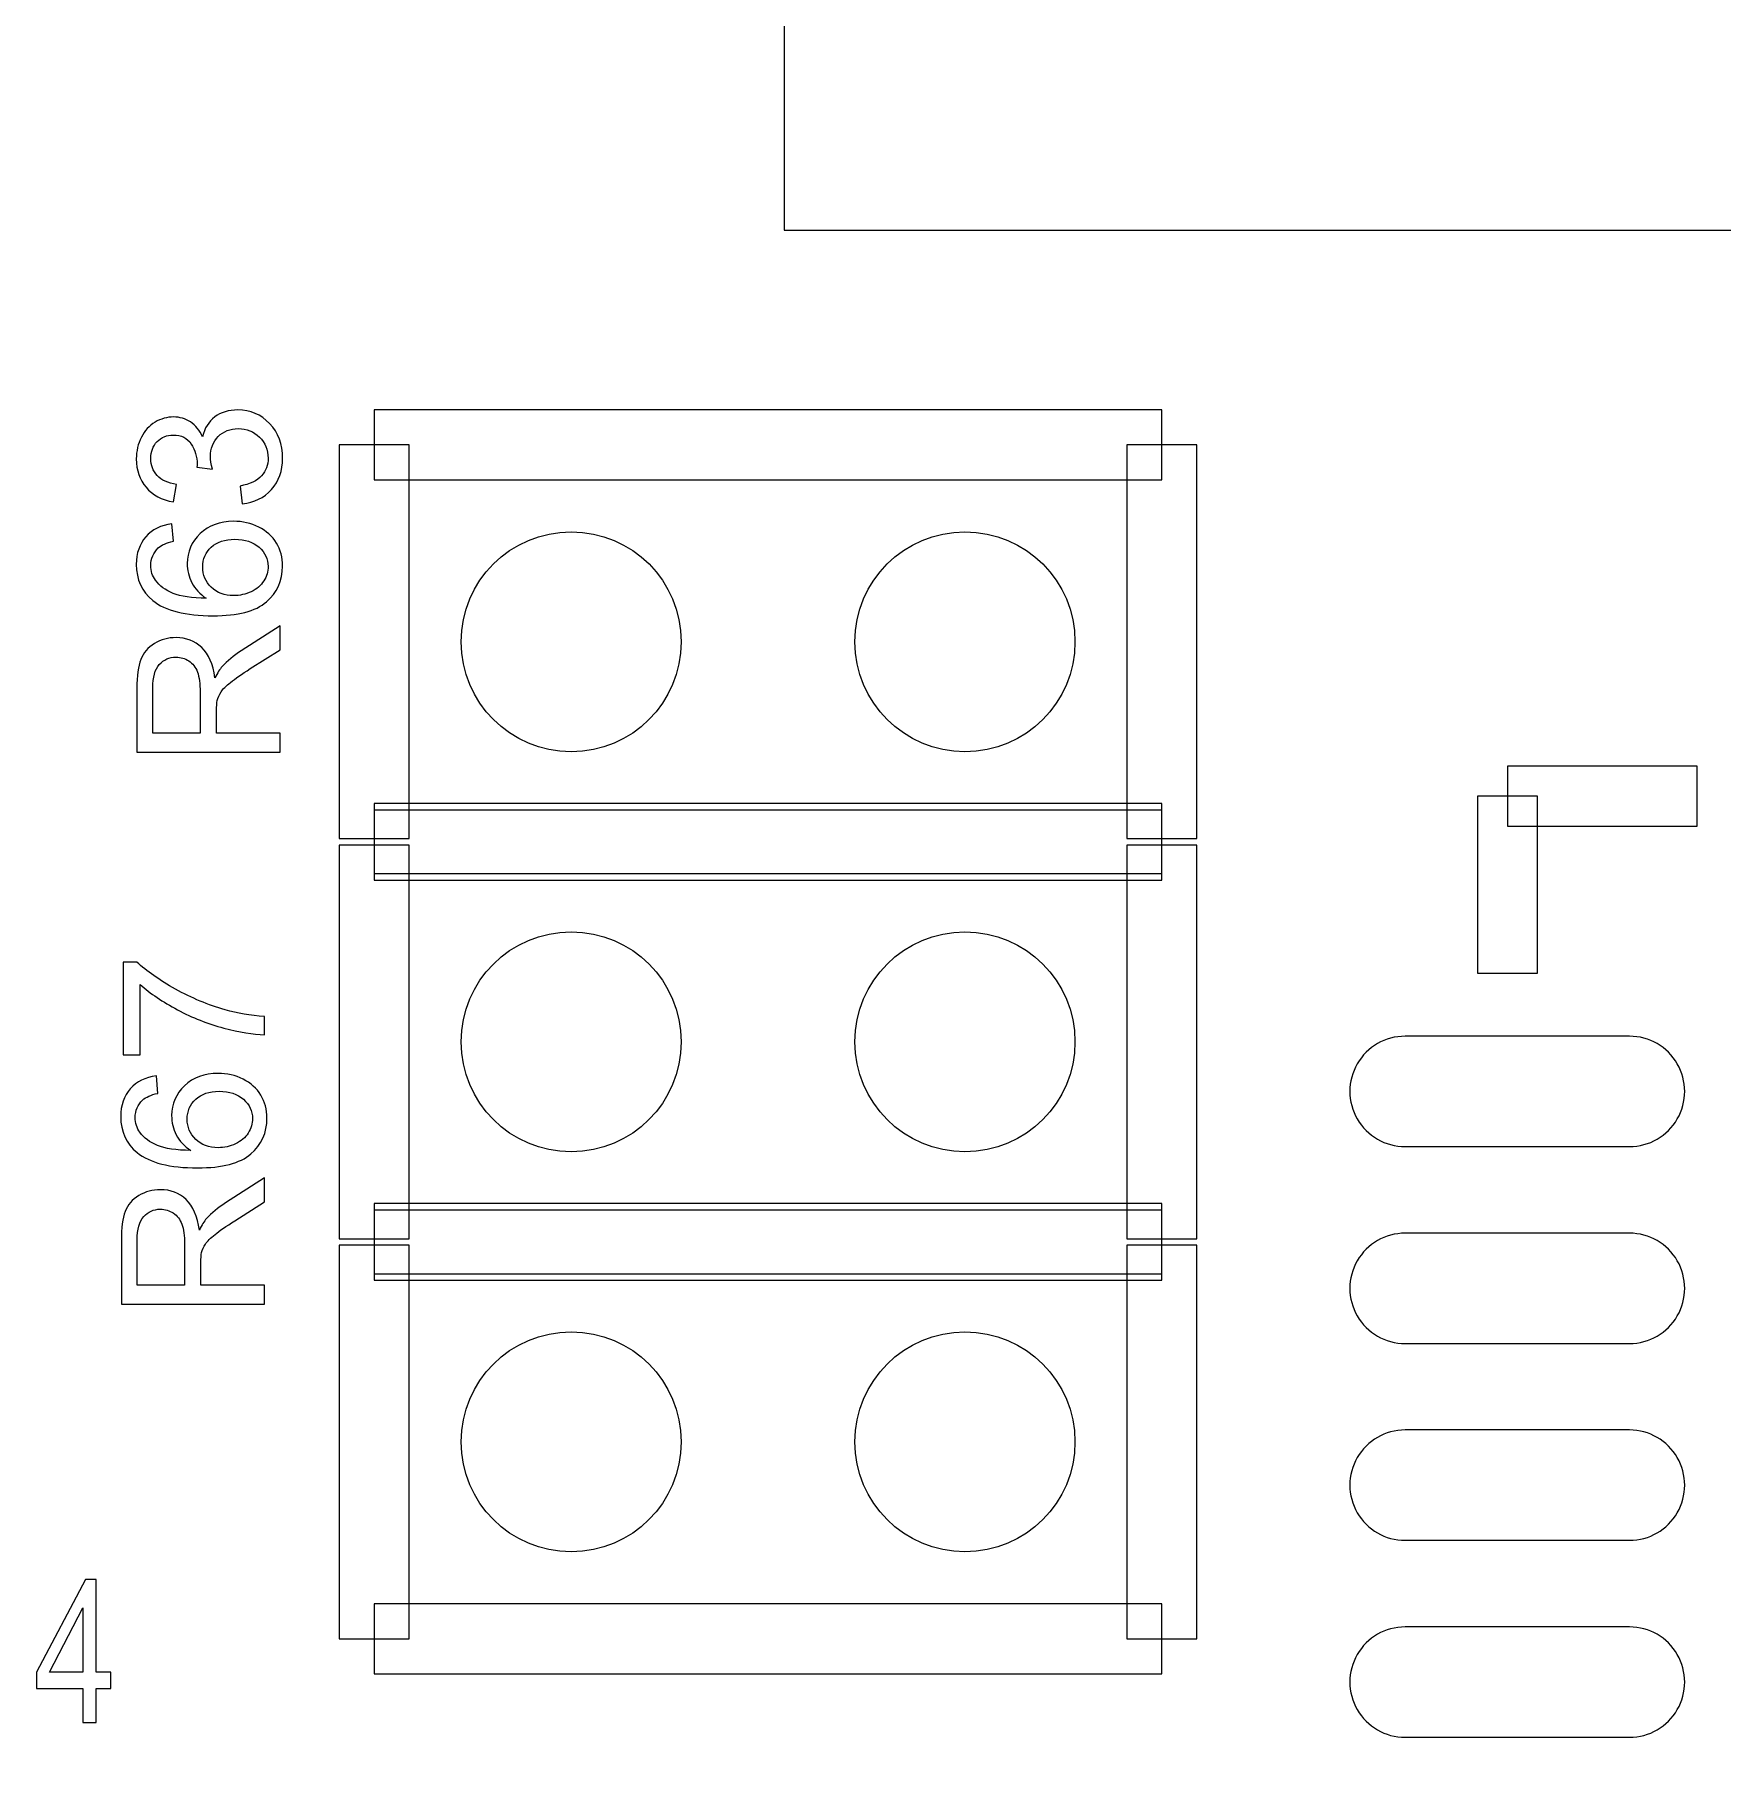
# Model space of a CAD drawing. Header units: millimetres. Extents: x -53.6 to 42.1, y -42.3 to 19.5.
# Drawn here: x 11.529 to 15.814, y -21.93 to -17.541 of the extents above; entities that cross this region are included whole.
import ezdxf

# ---------------------------------------------------------------- set-up
doc = ezdxf.new("R2010")
doc.units = ezdxf.units.MM
doc.header["$MEASUREMENT"] = 0
for name, color, linetype in [('BG_OUTLINE', 7, 'Continuous'), ('PG_SILKSCREEN_TOP', 7, 'Continuous'), ('PIN_TOP', 7, 'Continuous'), ('RD_SILKSCREEN_TOP', 7, 'Continuous')]:
    doc.layers.add(name, color=color, linetype=linetype)

msp = doc.modelspace()

# ---------------------------------------------------------------- linework, layer by layer
at = {"layer": 'BG_OUTLINE', "color": 3, "lineweight": 9}
msp.add_open_spline([(-35.58, -42.2737), (-35.58, -42.2737), (-35.58, 2.7261), (-35.58, 2.7261), (-35.58, 2.7261), (-35.58, 2.7261), (19.4199, 2.7261), (19.4199, 2.7261), (19.4199, 2.7261), (19.4199, 2.7261), (19.4199, -42.2737), (19.4199, -42.2737), (19.4199, -42.2737), (19.4199, -42.2737), (-35.58, -42.2737), (-35.58, -42.2737)], degree=3, knots=[0, 0, 0, 0, 0.25, 0.25, 0.25, 0.25, 0.5, 0.5, 0.5, 0.5, 0.75, 0.75, 0.75, 0.75, 1, 1, 1, 1], dxfattribs=at)
at = {"layer": 'PG_SILKSCREEN_TOP', "color": 6, "lineweight": 9}
for points in [[(12.3912, -18.6725), (12.3912, -18.6725), (12.3912, -18.4947), (12.3912, -18.4947), (12.3912, -18.4947), (12.3912, -18.4947), (14.3912, -18.4947), (14.3912, -18.4947), (14.3912, -18.4947), (14.3912, -18.4947), (14.3912, -18.6725), (14.3912, -18.6725), (14.3912, -18.6725), (14.3912, -18.6725), (12.3912, -18.6725), (12.3912, -18.6725)], [(12.4801, -19.5834), (12.4801, -19.5834), (12.3023, -19.5834), (12.3023, -19.5834), (12.3023, -19.5834), (12.3023, -19.5834), (12.3023, -18.5836), (12.3023, -18.5836), (12.3023, -18.5836), (12.3023, -18.5836), (12.4801, -18.5836), (12.4801, -18.5836), (12.4801, -18.5836), (12.4801, -18.5836), (12.4801, -19.5834), (12.4801, -19.5834)], [(14.3023, -18.5836), (14.3023, -18.5836), (14.4801, -18.5836), (14.4801, -18.5836), (14.4801, -18.5836), (14.4801, -18.5836), (14.4801, -19.5834), (14.4801, -19.5834), (14.4801, -19.5834), (14.4801, -19.5834), (14.3023, -19.5834), (14.3023, -19.5834), (14.3023, -19.5834), (14.3023, -19.5834), (14.3023, -18.5836), (14.3023, -18.5836)], [(15.7504, -19.3992), (15.7504, -19.3992), (15.7504, -19.5516), (15.7504, -19.5516), (15.7504, -19.5516), (15.7504, -19.5516), (15.2683, -19.5516), (15.2683, -19.5516), (15.2683, -19.5516), (15.2683, -19.5516), (15.2683, -19.3992), (15.2683, -19.3992), (15.2683, -19.3992), (15.2683, -19.3992), (15.7504, -19.3992), (15.7504, -19.3992)], [(15.1921, -19.4754), (15.1921, -19.4754), (15.3445, -19.4754), (15.3445, -19.4754), (15.3445, -19.4754), (15.3445, -19.4754), (15.3445, -19.9247), (15.3445, -19.9247), (15.3445, -19.9247), (15.3445, -19.9247), (15.1921, -19.9247), (15.1921, -19.9247), (15.1921, -19.9247), (15.1921, -19.9247), (15.1921, -19.4754), (15.1921, -19.4754)], [(14.3912, -19.4945), (14.3912, -19.4945), (14.3912, -19.6723), (14.3912, -19.6723), (14.3912, -19.6723), (14.3912, -19.6723), (12.3912, -19.6723), (12.3912, -19.6723), (12.3912, -19.6723), (12.3912, -19.6723), (12.3912, -19.4945), (12.3912, -19.4945), (12.3912, -19.4945), (12.3912, -19.4945), (14.3912, -19.4945), (14.3912, -19.4945)], [(12.3912, -19.6885), (12.3912, -19.6885), (12.3912, -19.5107), (12.3912, -19.5107), (12.3912, -19.5107), (12.3912, -19.5107), (14.3912, -19.5107), (14.3912, -19.5107), (14.3912, -19.5107), (14.3912, -19.5107), (14.3912, -19.6885), (14.3912, -19.6885), (14.3912, -19.6885), (14.3912, -19.6885), (12.3912, -19.6885), (12.3912, -19.6885)], [(12.4801, -20.5994), (12.4801, -20.5994), (12.3023, -20.5994), (12.3023, -20.5994), (12.3023, -20.5994), (12.3023, -20.5994), (12.3023, -19.5996), (12.3023, -19.5996), (12.3023, -19.5996), (12.3023, -19.5996), (12.4801, -19.5996), (12.4801, -19.5996), (12.4801, -19.5996), (12.4801, -19.5996), (12.4801, -20.5994), (12.4801, -20.5994)], [(14.3023, -19.5996), (14.3023, -19.5996), (14.4801, -19.5996), (14.4801, -19.5996), (14.4801, -19.5996), (14.4801, -19.5996), (14.4801, -20.5994), (14.4801, -20.5994), (14.4801, -20.5994), (14.4801, -20.5994), (14.3023, -20.5994), (14.3023, -20.5994), (14.3023, -20.5994), (14.3023, -20.5994), (14.3023, -19.5996), (14.3023, -19.5996)], [(14.3912, -20.5105), (14.3912, -20.5105), (14.3912, -20.6883), (14.3912, -20.6883), (14.3912, -20.6883), (14.3912, -20.6883), (12.3912, -20.6883), (12.3912, -20.6883), (12.3912, -20.6883), (12.3912, -20.6883), (12.3912, -20.5105), (12.3912, -20.5105), (12.3912, -20.5105), (12.3912, -20.5105), (14.3912, -20.5105), (14.3912, -20.5105)], [(12.3912, -20.7045), (12.3912, -20.7045), (12.3912, -20.5267), (12.3912, -20.5267), (12.3912, -20.5267), (12.3912, -20.5267), (14.3912, -20.5267), (14.3912, -20.5267), (14.3912, -20.5267), (14.3912, -20.5267), (14.3912, -20.7045), (14.3912, -20.7045), (14.3912, -20.7045), (14.3912, -20.7045), (12.3912, -20.7045), (12.3912, -20.7045)], [(12.4801, -21.6154), (12.4801, -21.6154), (12.3023, -21.6154), (12.3023, -21.6154), (12.3023, -21.6154), (12.3023, -21.6154), (12.3023, -20.6156), (12.3023, -20.6156), (12.3023, -20.6156), (12.3023, -20.6156), (12.4801, -20.6156), (12.4801, -20.6156), (12.4801, -20.6156), (12.4801, -20.6156), (12.4801, -21.6154), (12.4801, -21.6154)], [(14.3023, -20.6156), (14.3023, -20.6156), (14.4801, -20.6156), (14.4801, -20.6156), (14.4801, -20.6156), (14.4801, -20.6156), (14.4801, -21.6154), (14.4801, -21.6154), (14.4801, -21.6154), (14.4801, -21.6154), (14.3023, -21.6154), (14.3023, -21.6154), (14.3023, -21.6154), (14.3023, -21.6154), (14.3023, -20.6156), (14.3023, -20.6156)], [(14.3912, -21.5265), (14.3912, -21.5265), (14.3912, -21.7043), (14.3912, -21.7043), (14.3912, -21.7043), (14.3912, -21.7043), (12.3912, -21.7043), (12.3912, -21.7043), (12.3912, -21.7043), (12.3912, -21.7043), (12.3912, -21.5265), (12.3912, -21.5265), (12.3912, -21.5265), (12.3912, -21.5265), (14.3912, -21.5265), (14.3912, -21.5265)]]:
    msp.add_open_spline(points, degree=3, knots=[0, 0, 0, 0, 0.25, 0.25, 0.25, 0.25, 0.5, 0.5, 0.5, 0.5, 0.75, 0.75, 0.75, 0.75, 1, 1, 1, 1], dxfattribs=at)
at = {"layer": 'PIN_TOP', "lineweight": 9}
for points, knots in [([(16.932, -18.038), (16.932, -18.038), (13.4319, -18.038), (13.4319, -18.038), (13.4319, -18.038), (13.4319, -18.038), (13.4319, -15.6885), (13.4319, -15.6885), (13.4319, -15.6885), (13.4319, -15.6885), (16.932, -15.6885), (16.932, -15.6885), (16.932, -15.6885), (16.932, -15.6885), (16.932, -18.038), (16.932, -18.038)], [0, 0, 0, 0, 0.25, 0.25, 0.25, 0.25, 0.5, 0.5, 0.5, 0.5, 0.75, 0.75, 0.75, 0.75, 1, 1, 1, 1]), ([(13.1707, -19.0835), (13.1707, -18.9291), (13.0457, -18.8041), (12.8914, -18.8041), (12.8914, -18.8041), (12.737, -18.804), (12.612, -18.9291), (12.612, -19.0834), (12.612, -19.0834), (12.6119, -19.2378), (12.737, -19.3628), (12.8913, -19.3628), (12.8913, -19.3628), (13.0457, -19.3629), (13.1707, -19.2378), (13.1707, -19.0835)], [0, 0, 0, 0, 0.25, 0.25, 0.25, 0.25, 0.5, 0.5, 0.5, 0.5, 0.75, 0.75, 0.75, 0.75, 1, 1, 1, 1]), ([(14.1705, -19.0835), (14.1705, -18.9291), (14.0455, -18.8041), (13.8912, -18.8041), (13.8912, -18.8041), (13.7368, -18.804), (13.6118, -18.9291), (13.6118, -19.0834), (13.6118, -19.0834), (13.6117, -19.2378), (13.7368, -19.3628), (13.8911, -19.3628), (13.8911, -19.3628), (14.0455, -19.3629), (14.1705, -19.2378), (14.1705, -19.0835)], [0, 0, 0, 0, 0.25, 0.25, 0.25, 0.25, 0.5, 0.5, 0.5, 0.5, 0.75, 0.75, 0.75, 0.75, 1, 1, 1, 1]), ([(13.1707, -20.0995), (13.1707, -19.9451), (13.0457, -19.8201), (12.8914, -19.8201), (12.8914, -19.8201), (12.737, -19.82), (12.612, -19.9451), (12.612, -20.0994), (12.612, -20.0994), (12.6119, -20.2538), (12.737, -20.3788), (12.8913, -20.3788), (12.8913, -20.3788), (13.0457, -20.3789), (13.1707, -20.2538), (13.1707, -20.0995)], [0, 0, 0, 0, 0.25, 0.25, 0.25, 0.25, 0.5, 0.5, 0.5, 0.5, 0.75, 0.75, 0.75, 0.75, 1, 1, 1, 1]), ([(14.1705, -20.0995), (14.1705, -19.9451), (14.0455, -19.8201), (13.8912, -19.8201), (13.8912, -19.8201), (13.7368, -19.82), (13.6118, -19.9451), (13.6118, -20.0994), (13.6118, -20.0994), (13.6117, -20.2538), (13.7368, -20.3788), (13.8911, -20.3788), (13.8911, -20.3788), (14.0455, -20.3789), (14.1705, -20.2538), (14.1705, -20.0995)], [0, 0, 0, 0, 0.25, 0.25, 0.25, 0.25, 0.5, 0.5, 0.5, 0.5, 0.75, 0.75, 0.75, 0.75, 1, 1, 1, 1]), ([(15.0085, -20.0853), (15.0085, -20.0853), (15.5784, -20.0853), (15.5784, -20.0853), (15.5784, -20.0853), (15.6285, -20.0853), (15.6747, -20.112), (15.6997, -20.1553), (15.6997, -20.1553), (15.7248, -20.1986), (15.7248, -20.2521), (15.6997, -20.2954), (15.6997, -20.2954), (15.6747, -20.3387), (15.6285, -20.3655), (15.5784, -20.3655), (15.5784, -20.3655), (15.5784, -20.3655), (15.0085, -20.3655), (15.0085, -20.3655), (15.0085, -20.3655), (14.9584, -20.3655), (14.9122, -20.3387), (14.8872, -20.2954), (14.8872, -20.2954), (14.8621, -20.2521), (14.8621, -20.1986), (14.8872, -20.1553), (14.8872, -20.1553), (14.9122, -20.112), (14.9584, -20.0853), (15.0085, -20.0853)], [0, 0, 0, 0, 0.125, 0.125, 0.125, 0.125, 0.25, 0.25, 0.25, 0.25, 0.375, 0.375, 0.375, 0.375, 0.5, 0.5, 0.5, 0.5, 0.625, 0.625, 0.625, 0.625, 0.75, 0.75, 0.75, 0.75, 0.875, 0.875, 0.875, 0.875, 1, 1, 1, 1]), ([(15.0085, -20.5855), (15.0085, -20.5855), (15.5784, -20.5855), (15.5784, -20.5855), (15.5784, -20.5855), (15.6285, -20.5855), (15.6747, -20.6122), (15.6997, -20.6555), (15.6997, -20.6555), (15.7248, -20.6988), (15.7248, -20.7523), (15.6997, -20.7956), (15.6997, -20.7956), (15.6747, -20.8389), (15.6285, -20.8657), (15.5784, -20.8657), (15.5784, -20.8657), (15.5784, -20.8657), (15.0085, -20.8657), (15.0085, -20.8657), (15.0085, -20.8657), (14.9584, -20.8657), (14.9122, -20.8389), (14.8872, -20.7956), (14.8872, -20.7956), (14.8621, -20.7523), (14.8621, -20.6988), (14.8872, -20.6555), (14.8872, -20.6555), (14.9122, -20.6122), (14.9584, -20.5855), (15.0085, -20.5855)], [0, 0, 0, 0, 0.125, 0.125, 0.125, 0.125, 0.25, 0.25, 0.25, 0.25, 0.375, 0.375, 0.375, 0.375, 0.5, 0.5, 0.5, 0.5, 0.625, 0.625, 0.625, 0.625, 0.75, 0.75, 0.75, 0.75, 0.875, 0.875, 0.875, 0.875, 1, 1, 1, 1]), ([(13.1707, -21.1155), (13.1707, -20.9611), (13.0457, -20.8361), (12.8914, -20.8361), (12.8914, -20.8361), (12.737, -20.836), (12.612, -20.9611), (12.612, -21.1154), (12.612, -21.1154), (12.6119, -21.2698), (12.737, -21.3948), (12.8913, -21.3948), (12.8913, -21.3948), (13.0457, -21.3949), (13.1707, -21.2698), (13.1707, -21.1155)], [0, 0, 0, 0, 0.25, 0.25, 0.25, 0.25, 0.5, 0.5, 0.5, 0.5, 0.75, 0.75, 0.75, 0.75, 1, 1, 1, 1]), ([(14.1705, -21.1155), (14.1705, -20.9611), (14.0455, -20.8361), (13.8912, -20.8361), (13.8912, -20.8361), (13.7368, -20.836), (13.6118, -20.9611), (13.6118, -21.1154), (13.6118, -21.1154), (13.6117, -21.2698), (13.7368, -21.3948), (13.8911, -21.3948), (13.8911, -21.3948), (14.0455, -21.3949), (14.1705, -21.2698), (14.1705, -21.1155)], [0, 0, 0, 0, 0.25, 0.25, 0.25, 0.25, 0.5, 0.5, 0.5, 0.5, 0.75, 0.75, 0.75, 0.75, 1, 1, 1, 1]), ([(15.0085, -21.0853), (15.0085, -21.0853), (15.5784, -21.0853), (15.5784, -21.0853), (15.5784, -21.0853), (15.6285, -21.0853), (15.6747, -21.112), (15.6997, -21.1553), (15.6997, -21.1553), (15.7248, -21.1986), (15.7248, -21.2521), (15.6997, -21.2954), (15.6997, -21.2954), (15.6747, -21.3387), (15.6285, -21.3655), (15.5784, -21.3655), (15.5784, -21.3655), (15.5784, -21.3655), (15.0085, -21.3655), (15.0085, -21.3655), (15.0085, -21.3655), (14.9584, -21.3655), (14.9122, -21.3387), (14.8872, -21.2954), (14.8872, -21.2954), (14.8621, -21.2521), (14.8621, -21.1986), (14.8872, -21.1553), (14.8872, -21.1553), (14.9122, -21.112), (14.9584, -21.0853), (15.0085, -21.0853)], [0, 0, 0, 0, 0.125, 0.125, 0.125, 0.125, 0.25, 0.25, 0.25, 0.25, 0.375, 0.375, 0.375, 0.375, 0.5, 0.5, 0.5, 0.5, 0.625, 0.625, 0.625, 0.625, 0.75, 0.75, 0.75, 0.75, 0.875, 0.875, 0.875, 0.875, 1, 1, 1, 1]), ([(15.0085, -21.5855), (15.0085, -21.5855), (15.5784, -21.5855), (15.5784, -21.5855), (15.5784, -21.5855), (15.6285, -21.5855), (15.6747, -21.6122), (15.6997, -21.6555), (15.6997, -21.6555), (15.7248, -21.6988), (15.7248, -21.7523), (15.6997, -21.7956), (15.6997, -21.7956), (15.6747, -21.8389), (15.6285, -21.8657), (15.5784, -21.8657), (15.5784, -21.8657), (15.5784, -21.8657), (15.0085, -21.8657), (15.0085, -21.8657), (15.0085, -21.8657), (14.9584, -21.8657), (14.9122, -21.8389), (14.8872, -21.7956), (14.8872, -21.7956), (14.8621, -21.7523), (14.8621, -21.6988), (14.8872, -21.6555), (14.8872, -21.6555), (14.9122, -21.6122), (14.9584, -21.5855), (15.0085, -21.5855)], [0, 0, 0, 0, 0.125, 0.125, 0.125, 0.125, 0.25, 0.25, 0.25, 0.25, 0.375, 0.375, 0.375, 0.375, 0.5, 0.5, 0.5, 0.5, 0.625, 0.625, 0.625, 0.625, 0.75, 0.75, 0.75, 0.75, 0.875, 0.875, 0.875, 0.875, 1, 1, 1, 1])]:
    msp.add_open_spline(points, degree=3, knots=knots, dxfattribs=at)
at = {"layer": 'RD_SILKSCREEN_TOP', "color": 8}
for points, knots in [([(12.0564, -18.7328), (12.0564, -18.7328), (12.0505, -18.6881), (12.0505, -18.6881), (12.0505, -18.6881), (12.0758, -18.683), (12.094, -18.6743), (12.1052, -18.662), (12.1052, -18.662), (12.1163, -18.6496), (12.1219, -18.6346), (12.1219, -18.6169), (12.1219, -18.6169), (12.1219, -18.5959), (12.1146, -18.5782), (12.1001, -18.5637), (12.1001, -18.5637), (12.0855, -18.5493), (12.0675, -18.542), (12.046, -18.542), (12.046, -18.542), (12.0255, -18.542), (12.0086, -18.5487), (11.9953, -18.5621), (11.9953, -18.5621), (11.982, -18.5755), (11.9753, -18.5926), (11.9753, -18.6132), (11.9753, -18.6132), (11.9753, -18.6217), (11.977, -18.6322), (11.9803, -18.6447), (11.9803, -18.6447), (11.9803, -18.6447), (11.9411, -18.6397), (11.9411, -18.6397), (11.9411, -18.6397), (11.9414, -18.6368), (11.9416, -18.6344), (11.9416, -18.6325), (11.9416, -18.6325), (11.9416, -18.6136), (11.9366, -18.5965), (11.9267, -18.5812), (11.9267, -18.5812), (11.9168, -18.566), (11.9014, -18.5584), (11.8808, -18.5584), (11.8808, -18.5584), (11.8644, -18.5584), (11.8508, -18.5639), (11.8401, -18.575), (11.8401, -18.575), (11.8294, -18.5861), (11.824, -18.6004), (11.824, -18.618), (11.824, -18.618), (11.824, -18.6353), (11.8295, -18.6498), (11.8403, -18.6613), (11.8403, -18.6613), (11.8512, -18.6729), (11.8677, -18.6804), (11.8895, -18.6837), (11.8895, -18.6837), (11.8895, -18.6837), (11.8816, -18.7283), (11.8816, -18.7283), (11.8816, -18.7283), (11.8516, -18.7229), (11.8284, -18.7104), (11.812, -18.6911), (11.812, -18.6911), (11.7955, -18.6717), (11.7872, -18.6477), (11.7872, -18.6189), (11.7872, -18.6189), (11.7872, -18.5991), (11.7916, -18.5808), (11.8, -18.5641), (11.8, -18.5641), (11.8086, -18.5474), (11.8202, -18.5346), (11.8349, -18.5258), (11.8349, -18.5258), (11.8496, -18.5169), (11.8652, -18.5125), (11.8818, -18.5125), (11.8818, -18.5125), (11.8975, -18.5125), (11.9118, -18.5167), (11.9247, -18.5252), (11.9247, -18.5252), (11.9376, -18.5336), (11.9478, -18.5461), (11.9555, -18.5626), (11.9555, -18.5626), (11.9604, -18.5411), (11.9707, -18.5244), (11.9864, -18.5125), (11.9864, -18.5125), (12.0019, -18.5006), (12.0215, -18.4947), (12.045, -18.4947), (12.045, -18.4947), (12.0767, -18.4947), (12.1036, -18.5062), (12.1257, -18.5294), (12.1257, -18.5294), (12.1478, -18.5525), (12.1588, -18.5818), (12.1588, -18.6172), (12.1588, -18.6172), (12.1588, -18.6491), (12.1494, -18.6756), (12.1303, -18.6967), (12.1303, -18.6967), (12.1113, -18.7178), (12.0867, -18.7298), (12.0564, -18.7328)], [0, 0, 0, 0, 0.033333, 0.033333, 0.033333, 0.033333, 0.066667, 0.066667, 0.066667, 0.066667, 0.1, 0.1, 0.1, 0.1, 0.133333, 0.133333, 0.133333, 0.133333, 0.166667, 0.166667, 0.166667, 0.166667, 0.2, 0.2, 0.2, 0.2, 0.233333, 0.233333, 0.233333, 0.233333, 0.266667, 0.266667, 0.266667, 0.266667, 0.3, 0.3, 0.3, 0.3, 0.333333, 0.333333, 0.333333, 0.333333, 0.366667, 0.366667, 0.366667, 0.366667, 0.4, 0.4, 0.4, 0.4, 0.433333, 0.433333, 0.433333, 0.433333, 0.466667, 0.466667, 0.466667, 0.466667, 0.5, 0.5, 0.5, 0.5, 0.533333, 0.533333, 0.533333, 0.533333, 0.566667, 0.566667, 0.566667, 0.566667, 0.6, 0.6, 0.6, 0.6, 0.633333, 0.633333, 0.633333, 0.633333, 0.666667, 0.666667, 0.666667, 0.666667, 0.7, 0.7, 0.7, 0.7, 0.733333, 0.733333, 0.733333, 0.733333, 0.766667, 0.766667, 0.766667, 0.766667, 0.8, 0.8, 0.8, 0.8, 0.833333, 0.833333, 0.833333, 0.833333, 0.866667, 0.866667, 0.866667, 0.866667, 0.9, 0.9, 0.9, 0.9, 0.933333, 0.933333, 0.933333, 0.933333, 0.966667, 0.966667, 0.966667, 0.966667, 1, 1, 1, 1]), ([(11.8778, -18.7839), (11.8778, -18.7839), (11.8813, -18.8282), (11.8813, -18.8282), (11.8813, -18.8282), (11.8638, -18.8322), (11.851, -18.8378), (11.8431, -18.8451), (11.8431, -18.8451), (11.8303, -18.8572), (11.824, -18.8721), (11.824, -18.8898), (11.824, -18.8898), (11.824, -18.904), (11.828, -18.9165), (11.8359, -18.9272), (11.8359, -18.9272), (11.8462, -18.9413), (11.8611, -18.9524), (11.8808, -18.9605), (11.8808, -18.9605), (11.9004, -18.9685), (11.9285, -18.9728), (11.9649, -18.9731), (11.9649, -18.9731), (11.9485, -18.9623), (11.9363, -18.9492), (11.9284, -18.9336), (11.9284, -18.9336), (11.9205, -18.9182), (11.9165, -18.9018), (11.9165, -18.8848), (11.9165, -18.8848), (11.9165, -18.855), (11.9274, -18.8297), (11.9494, -18.8088), (11.9494, -18.8088), (11.9713, -18.7878), (11.9996, -18.7774), (12.0343, -18.7774), (12.0343, -18.7774), (12.0572, -18.7774), (12.0783, -18.7823), (12.098, -18.7922), (12.098, -18.7922), (12.1175, -18.802), (12.1326, -18.8155), (12.143, -18.8327), (12.143, -18.8327), (12.1534, -18.8499), (12.1586, -18.8694), (12.1586, -18.8912), (12.1586, -18.8912), (12.1586, -18.9285), (12.1449, -18.9588), (12.1175, -18.9822), (12.1175, -18.9822), (12.0902, -19.0058), (12.045, -19.0175), (11.9822, -19.0175), (11.9822, -19.0175), (11.9119, -19.0175), (11.8609, -19.0045), (11.829, -18.9785), (11.829, -18.9785), (11.8012, -18.9559), (11.7872, -18.9254), (11.7872, -18.887), (11.7872, -18.887), (11.7872, -18.8585), (11.7953, -18.835), (11.8114, -18.8167), (11.8114, -18.8167), (11.8274, -18.7984), (11.8495, -18.7875), (11.8778, -18.7839)], [0, 0, 0, 0, 0.052632, 0.052632, 0.052632, 0.052632, 0.105263, 0.105263, 0.105263, 0.105263, 0.157895, 0.157895, 0.157895, 0.157895, 0.210526, 0.210526, 0.210526, 0.210526, 0.263158, 0.263158, 0.263158, 0.263158, 0.315789, 0.315789, 0.315789, 0.315789, 0.368421, 0.368421, 0.368421, 0.368421, 0.421053, 0.421053, 0.421053, 0.421053, 0.473684, 0.473684, 0.473684, 0.473684, 0.526316, 0.526316, 0.526316, 0.526316, 0.578947, 0.578947, 0.578947, 0.578947, 0.631579, 0.631579, 0.631579, 0.631579, 0.684211, 0.684211, 0.684211, 0.684211, 0.736842, 0.736842, 0.736842, 0.736842, 0.789474, 0.789474, 0.789474, 0.789474, 0.842105, 0.842105, 0.842105, 0.842105, 0.894737, 0.894737, 0.894737, 0.894737, 0.947368, 0.947368, 0.947368, 0.947368, 1, 1, 1, 1]), ([(12.0345, -18.9662), (12.05, -18.9662), (12.0647, -18.9629), (12.0787, -18.9563), (12.0787, -18.9563), (12.0928, -18.9498), (12.1035, -18.9407), (12.1108, -18.929), (12.1108, -18.929), (12.1182, -18.9172), (12.1219, -18.9049), (12.1219, -18.892), (12.1219, -18.892), (12.1219, -18.8731), (12.1143, -18.8569), (12.0991, -18.8434), (12.0991, -18.8434), (12.0838, -18.8298), (12.0632, -18.8231), (12.0371, -18.8231), (12.0371, -18.8231), (12.0119, -18.8231), (11.9921, -18.8298), (11.9776, -18.8431), (11.9776, -18.8431), (11.9632, -18.8565), (11.956, -18.8734), (11.956, -18.8937), (11.956, -18.8937), (11.956, -18.9139), (11.9632, -18.931), (11.9776, -18.9451), (11.9776, -18.9451), (11.9921, -18.9591), (12.0111, -18.9662), (12.0345, -18.9662)], [0, 0, 0, 0, 0.111111, 0.111111, 0.111111, 0.111111, 0.222222, 0.222222, 0.222222, 0.222222, 0.333333, 0.333333, 0.333333, 0.333333, 0.444444, 0.444444, 0.444444, 0.444444, 0.555556, 0.555556, 0.555556, 0.555556, 0.666667, 0.666667, 0.666667, 0.666667, 0.777778, 0.777778, 0.777778, 0.777778, 0.888889, 0.888889, 0.888889, 0.888889, 1, 1, 1, 1]), ([(12.1524, -19.3635), (12.1524, -19.3635), (11.7888, -19.3635), (11.7888, -19.3635), (11.7888, -19.3635), (11.7888, -19.3635), (11.7888, -19.2023), (11.7888, -19.2023), (11.7888, -19.2023), (11.7888, -19.1699), (11.7921, -19.1453), (11.7986, -19.1284), (11.7986, -19.1284), (11.8051, -19.1116), (11.8166, -19.0981), (11.8331, -19.0879), (11.8331, -19.0879), (11.8497, -19.0779), (11.868, -19.0729), (11.888, -19.0729), (11.888, -19.0729), (11.9138, -19.0729), (11.9355, -19.0812), (11.9532, -19.0979), (11.9532, -19.0979), (11.9709, -19.1146), (11.9821, -19.1404), (11.987, -19.1753), (11.987, -19.1753), (11.9931, -19.1625), (11.9991, -19.1529), (12.0051, -19.1463), (12.0051, -19.1463), (12.0179, -19.1322), (12.0341, -19.1189), (12.0534, -19.1063), (12.0534, -19.1063), (12.0534, -19.1063), (12.1524, -19.0431), (12.1524, -19.0431), (12.1524, -19.0431), (12.1524, -19.0431), (12.1524, -19.1036), (12.1524, -19.1036), (12.1524, -19.1036), (12.1524, -19.1036), (12.0767, -19.1517), (12.0767, -19.1517), (12.0767, -19.1517), (12.0549, -19.1658), (12.0382, -19.1774), (12.0267, -19.1865), (12.0267, -19.1865), (12.0151, -19.1956), (12.0069, -19.2037), (12.0024, -19.2109), (12.0024, -19.2109), (11.9977, -19.2181), (11.9945, -19.2254), (11.9926, -19.2328), (11.9926, -19.2328), (11.9915, -19.2383), (11.9909, -19.2472), (11.9909, -19.2597), (11.9909, -19.2597), (11.9909, -19.2597), (11.9909, -19.3154), (11.9909, -19.3154), (11.9909, -19.3154), (11.9909, -19.3154), (12.1524, -19.3154), (12.1524, -19.3154), (12.1524, -19.3154), (12.1524, -19.3154), (12.1524, -19.3635), (12.1524, -19.3635)], [0, 0, 0, 0, 0.052632, 0.052632, 0.052632, 0.052632, 0.105263, 0.105263, 0.105263, 0.105263, 0.157895, 0.157895, 0.157895, 0.157895, 0.210526, 0.210526, 0.210526, 0.210526, 0.263158, 0.263158, 0.263158, 0.263158, 0.315789, 0.315789, 0.315789, 0.315789, 0.368421, 0.368421, 0.368421, 0.368421, 0.421053, 0.421053, 0.421053, 0.421053, 0.473684, 0.473684, 0.473684, 0.473684, 0.526316, 0.526316, 0.526316, 0.526316, 0.578947, 0.578947, 0.578947, 0.578947, 0.631579, 0.631579, 0.631579, 0.631579, 0.684211, 0.684211, 0.684211, 0.684211, 0.736842, 0.736842, 0.736842, 0.736842, 0.789474, 0.789474, 0.789474, 0.789474, 0.842105, 0.842105, 0.842105, 0.842105, 0.894737, 0.894737, 0.894737, 0.894737, 0.947368, 0.947368, 0.947368, 0.947368, 1, 1, 1, 1]), ([(11.9493, -19.3154), (11.9493, -19.3154), (11.9493, -19.212), (11.9493, -19.212), (11.9493, -19.212), (11.9493, -19.1901), (11.947, -19.1728), (11.9424, -19.1604), (11.9424, -19.1604), (11.9379, -19.148), (11.9306, -19.1386), (11.9206, -19.1321), (11.9206, -19.1321), (11.9106, -19.1257), (11.8998, -19.1225), (11.888, -19.1225), (11.888, -19.1225), (11.8708, -19.1225), (11.8567, -19.1287), (11.8456, -19.1412), (11.8456, -19.1412), (11.8345, -19.1536), (11.829, -19.1734), (11.829, -19.2004), (11.829, -19.2004), (11.829, -19.2004), (11.829, -19.3154), (11.829, -19.3154), (11.829, -19.3154), (11.829, -19.3154), (11.9493, -19.3154), (11.9493, -19.3154)], [0, 0, 0, 0, 0.125, 0.125, 0.125, 0.125, 0.25, 0.25, 0.25, 0.25, 0.375, 0.375, 0.375, 0.375, 0.5, 0.5, 0.5, 0.5, 0.625, 0.625, 0.625, 0.625, 0.75, 0.75, 0.75, 0.75, 0.875, 0.875, 0.875, 0.875, 1, 1, 1, 1]), ([(11.7968, -20.1322), (11.7968, -20.1322), (11.7539, -20.1322), (11.7539, -20.1322), (11.7539, -20.1322), (11.7539, -20.1322), (11.7539, -19.8968), (11.7539, -19.8968), (11.7539, -19.8968), (11.7539, -19.8968), (11.7886, -19.8968), (11.7886, -19.8968), (11.7886, -19.8968), (11.8132, -19.9199), (11.846, -19.9428), (11.8868, -19.9656), (11.8868, -19.9656), (11.9276, -19.9883), (11.9697, -20.0059), (12.0128, -20.0183), (12.0128, -20.0183), (12.0433, -20.0273), (12.0766, -20.0329), (12.1128, -20.0354), (12.1128, -20.0354), (12.1128, -20.0354), (12.1128, -20.0813), (12.1128, -20.0813), (12.1128, -20.0813), (12.0842, -20.0808), (12.0496, -20.0752), (12.0091, -20.0644), (12.0091, -20.0644), (11.9686, -20.0537), (11.9295, -20.0383), (11.8919, -20.0182), (11.8919, -20.0182), (11.8543, -19.998), (11.8226, -19.9767), (11.7968, -19.954), (11.7968, -19.954), (11.7968, -19.954), (11.7968, -20.1322), (11.7968, -20.1322)], [0, 0, 0, 0, 0.090909, 0.090909, 0.090909, 0.090909, 0.181818, 0.181818, 0.181818, 0.181818, 0.272727, 0.272727, 0.272727, 0.272727, 0.363636, 0.363636, 0.363636, 0.363636, 0.454545, 0.454545, 0.454545, 0.454545, 0.545455, 0.545455, 0.545455, 0.545455, 0.636364, 0.636364, 0.636364, 0.636364, 0.727273, 0.727273, 0.727273, 0.727273, 0.818182, 0.818182, 0.818182, 0.818182, 0.909091, 0.909091, 0.909091, 0.909091, 1, 1, 1, 1]), ([(11.8382, -20.186), (11.8382, -20.186), (11.8417, -20.2303), (11.8417, -20.2303), (11.8417, -20.2303), (11.8242, -20.2343), (11.8114, -20.2399), (11.8035, -20.2472), (11.8035, -20.2472), (11.7907, -20.2593), (11.7844, -20.2742), (11.7844, -20.2919), (11.7844, -20.2919), (11.7844, -20.3061), (11.7884, -20.3186), (11.7963, -20.3293), (11.7963, -20.3293), (11.8066, -20.3434), (11.8215, -20.3545), (11.8412, -20.3626), (11.8412, -20.3626), (11.8608, -20.3706), (11.8889, -20.3749), (11.9253, -20.3752), (11.9253, -20.3752), (11.9089, -20.3644), (11.8967, -20.3513), (11.8888, -20.3357), (11.8888, -20.3357), (11.8809, -20.3203), (11.8769, -20.3039), (11.8769, -20.2869), (11.8769, -20.2869), (11.8769, -20.2571), (11.8878, -20.2318), (11.9098, -20.2109), (11.9098, -20.2109), (11.9317, -20.1899), (11.96, -20.1795), (11.9947, -20.1795), (11.9947, -20.1795), (12.0176, -20.1795), (12.0387, -20.1844), (12.0584, -20.1943), (12.0584, -20.1943), (12.0779, -20.2041), (12.093, -20.2176), (12.1034, -20.2348), (12.1034, -20.2348), (12.1138, -20.252), (12.119, -20.2715), (12.119, -20.2933), (12.119, -20.2933), (12.119, -20.3306), (12.1053, -20.3609), (12.0779, -20.3843), (12.0779, -20.3843), (12.0506, -20.4079), (12.0054, -20.4196), (11.9426, -20.4196), (11.9426, -20.4196), (11.8723, -20.4196), (11.8213, -20.4066), (11.7894, -20.3806), (11.7894, -20.3806), (11.7616, -20.358), (11.7476, -20.3275), (11.7476, -20.2891), (11.7476, -20.2891), (11.7476, -20.2606), (11.7557, -20.2371), (11.7718, -20.2188), (11.7718, -20.2188), (11.7878, -20.2005), (11.8099, -20.1896), (11.8382, -20.186)], [0, 0, 0, 0, 0.052632, 0.052632, 0.052632, 0.052632, 0.105263, 0.105263, 0.105263, 0.105263, 0.157895, 0.157895, 0.157895, 0.157895, 0.210526, 0.210526, 0.210526, 0.210526, 0.263158, 0.263158, 0.263158, 0.263158, 0.315789, 0.315789, 0.315789, 0.315789, 0.368421, 0.368421, 0.368421, 0.368421, 0.421053, 0.421053, 0.421053, 0.421053, 0.473684, 0.473684, 0.473684, 0.473684, 0.526316, 0.526316, 0.526316, 0.526316, 0.578947, 0.578947, 0.578947, 0.578947, 0.631579, 0.631579, 0.631579, 0.631579, 0.684211, 0.684211, 0.684211, 0.684211, 0.736842, 0.736842, 0.736842, 0.736842, 0.789474, 0.789474, 0.789474, 0.789474, 0.842105, 0.842105, 0.842105, 0.842105, 0.894737, 0.894737, 0.894737, 0.894737, 0.947368, 0.947368, 0.947368, 0.947368, 1, 1, 1, 1]), ([(11.9949, -20.3683), (12.0104, -20.3683), (12.0251, -20.365), (12.0391, -20.3584), (12.0391, -20.3584), (12.0532, -20.3519), (12.0639, -20.3428), (12.0712, -20.3311), (12.0712, -20.3311), (12.0786, -20.3193), (12.0823, -20.307), (12.0823, -20.2941), (12.0823, -20.2941), (12.0823, -20.2752), (12.0747, -20.259), (12.0595, -20.2455), (12.0595, -20.2455), (12.0442, -20.2319), (12.0236, -20.2252), (11.9975, -20.2252), (11.9975, -20.2252), (11.9723, -20.2252), (11.9525, -20.2319), (11.938, -20.2452), (11.938, -20.2452), (11.9236, -20.2586), (11.9164, -20.2755), (11.9164, -20.2958), (11.9164, -20.2958), (11.9164, -20.316), (11.9236, -20.3331), (11.938, -20.3472), (11.938, -20.3472), (11.9525, -20.3612), (11.9715, -20.3683), (11.9949, -20.3683)], [0, 0, 0, 0, 0.111111, 0.111111, 0.111111, 0.111111, 0.222222, 0.222222, 0.222222, 0.222222, 0.333333, 0.333333, 0.333333, 0.333333, 0.444444, 0.444444, 0.444444, 0.444444, 0.555556, 0.555556, 0.555556, 0.555556, 0.666667, 0.666667, 0.666667, 0.666667, 0.777778, 0.777778, 0.777778, 0.777778, 0.888889, 0.888889, 0.888889, 0.888889, 1, 1, 1, 1]), ([(12.1128, -20.7656), (12.1128, -20.7656), (11.7492, -20.7656), (11.7492, -20.7656), (11.7492, -20.7656), (11.7492, -20.7656), (11.7492, -20.6044), (11.7492, -20.6044), (11.7492, -20.6044), (11.7492, -20.572), (11.7525, -20.5474), (11.759, -20.5305), (11.759, -20.5305), (11.7655, -20.5137), (11.777, -20.5002), (11.7935, -20.49), (11.7935, -20.49), (11.8101, -20.48), (11.8284, -20.475), (11.8484, -20.475), (11.8484, -20.475), (11.8742, -20.475), (11.8959, -20.4833), (11.9136, -20.5), (11.9136, -20.5), (11.9313, -20.5167), (11.9425, -20.5425), (11.9474, -20.5774), (11.9474, -20.5774), (11.9535, -20.5646), (11.9595, -20.555), (11.9655, -20.5484), (11.9655, -20.5484), (11.9783, -20.5343), (11.9945, -20.521), (12.0138, -20.5084), (12.0138, -20.5084), (12.0138, -20.5084), (12.1128, -20.4452), (12.1128, -20.4452), (12.1128, -20.4452), (12.1128, -20.4452), (12.1128, -20.5057), (12.1128, -20.5057), (12.1128, -20.5057), (12.1128, -20.5057), (12.0371, -20.5538), (12.0371, -20.5538), (12.0371, -20.5538), (12.0153, -20.5679), (11.9986, -20.5795), (11.9871, -20.5886), (11.9871, -20.5886), (11.9755, -20.5977), (11.9673, -20.6058), (11.9628, -20.613), (11.9628, -20.613), (11.9581, -20.6202), (11.9549, -20.6275), (11.953, -20.6349), (11.953, -20.6349), (11.9519, -20.6404), (11.9513, -20.6493), (11.9513, -20.6618), (11.9513, -20.6618), (11.9513, -20.6618), (11.9513, -20.7175), (11.9513, -20.7175), (11.9513, -20.7175), (11.9513, -20.7175), (12.1128, -20.7175), (12.1128, -20.7175), (12.1128, -20.7175), (12.1128, -20.7175), (12.1128, -20.7656), (12.1128, -20.7656)], [0, 0, 0, 0, 0.052632, 0.052632, 0.052632, 0.052632, 0.105263, 0.105263, 0.105263, 0.105263, 0.157895, 0.157895, 0.157895, 0.157895, 0.210526, 0.210526, 0.210526, 0.210526, 0.263158, 0.263158, 0.263158, 0.263158, 0.315789, 0.315789, 0.315789, 0.315789, 0.368421, 0.368421, 0.368421, 0.368421, 0.421053, 0.421053, 0.421053, 0.421053, 0.473684, 0.473684, 0.473684, 0.473684, 0.526316, 0.526316, 0.526316, 0.526316, 0.578947, 0.578947, 0.578947, 0.578947, 0.631579, 0.631579, 0.631579, 0.631579, 0.684211, 0.684211, 0.684211, 0.684211, 0.736842, 0.736842, 0.736842, 0.736842, 0.789474, 0.789474, 0.789474, 0.789474, 0.842105, 0.842105, 0.842105, 0.842105, 0.894737, 0.894737, 0.894737, 0.894737, 0.947368, 0.947368, 0.947368, 0.947368, 1, 1, 1, 1]), ([(11.9097, -20.7175), (11.9097, -20.7175), (11.9097, -20.6141), (11.9097, -20.6141), (11.9097, -20.6141), (11.9097, -20.5922), (11.9074, -20.5749), (11.9028, -20.5625), (11.9028, -20.5625), (11.8983, -20.5501), (11.891, -20.5407), (11.881, -20.5342), (11.881, -20.5342), (11.871, -20.5278), (11.8602, -20.5246), (11.8484, -20.5246), (11.8484, -20.5246), (11.8312, -20.5246), (11.8171, -20.5308), (11.806, -20.5433), (11.806, -20.5433), (11.7949, -20.5557), (11.7894, -20.5755), (11.7894, -20.6025), (11.7894, -20.6025), (11.7894, -20.6025), (11.7894, -20.7175), (11.7894, -20.7175), (11.7894, -20.7175), (11.7894, -20.7175), (11.9097, -20.7175), (11.9097, -20.7175)], [0, 0, 0, 0, 0.125, 0.125, 0.125, 0.125, 0.25, 0.25, 0.25, 0.25, 0.375, 0.375, 0.375, 0.375, 0.5, 0.5, 0.5, 0.5, 0.625, 0.625, 0.625, 0.625, 0.75, 0.75, 0.75, 0.75, 0.875, 0.875, 0.875, 0.875, 1, 1, 1, 1]), ([(11.6518, -21.8285), (11.6518, -21.8285), (11.6518, -21.7415), (11.6518, -21.7415), (11.6518, -21.7415), (11.6518, -21.7415), (11.5335, -21.7415), (11.5335, -21.7415), (11.5335, -21.7415), (11.5335, -21.7415), (11.5335, -21.7005), (11.5335, -21.7005), (11.5335, -21.7005), (11.5335, -21.7005), (11.658, -21.4649), (11.658, -21.4649), (11.658, -21.4649), (11.658, -21.4649), (11.6854, -21.4649), (11.6854, -21.4649), (11.6854, -21.4649), (11.6854, -21.4649), (11.6854, -21.7005), (11.6854, -21.7005), (11.6854, -21.7005), (11.6854, -21.7005), (11.7222, -21.7005), (11.7222, -21.7005), (11.7222, -21.7005), (11.7222, -21.7005), (11.7222, -21.7415), (11.7222, -21.7415), (11.7222, -21.7415), (11.7222, -21.7415), (11.6854, -21.7415), (11.6854, -21.7415), (11.6854, -21.7415), (11.6854, -21.7415), (11.6854, -21.8285), (11.6854, -21.8285), (11.6854, -21.8285), (11.6854, -21.8285), (11.6518, -21.8285), (11.6518, -21.8285)], [0, 0, 0, 0, 0.090909, 0.090909, 0.090909, 0.090909, 0.181818, 0.181818, 0.181818, 0.181818, 0.272727, 0.272727, 0.272727, 0.272727, 0.363636, 0.363636, 0.363636, 0.363636, 0.454545, 0.454545, 0.454545, 0.454545, 0.545455, 0.545455, 0.545455, 0.545455, 0.636364, 0.636364, 0.636364, 0.636364, 0.727273, 0.727273, 0.727273, 0.727273, 0.818182, 0.818182, 0.818182, 0.818182, 0.909091, 0.909091, 0.909091, 0.909091, 1, 1, 1, 1]), ([(11.6518, -21.7005), (11.6518, -21.7005), (11.6518, -21.5366), (11.6518, -21.5366), (11.6518, -21.5366), (11.6518, -21.5366), (11.5665, -21.7005), (11.5665, -21.7005), (11.5665, -21.7005), (11.5665, -21.7005), (11.6518, -21.7005), (11.6518, -21.7005)], [0, 0, 0, 0, 0.333333, 0.333333, 0.333333, 0.333333, 0.666667, 0.666667, 0.666667, 0.666667, 1, 1, 1, 1])]:
    msp.add_open_spline(points, degree=3, knots=knots, dxfattribs=at)

doc.saveas('drawing.dxf')
